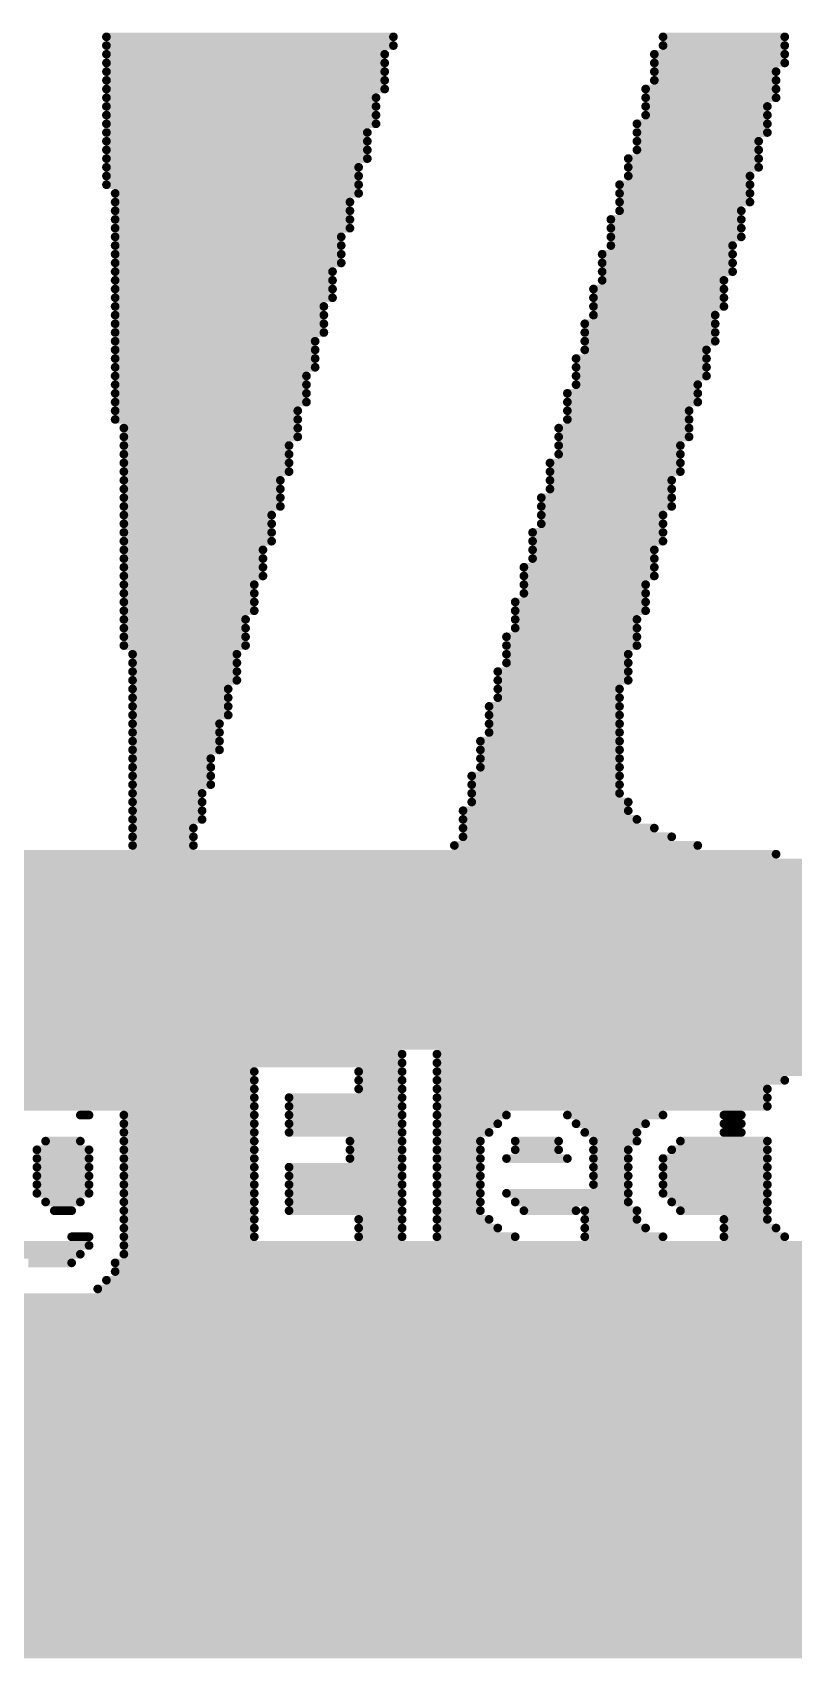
# Model space of a CAD drawing. Header units: millimetres. Extents: x 5 to 297, y 0 to 198.
# Drawn here: x 152.15 to 156.59, y 25.63 to 35.13 of the extents above; entities that cross this region are included whole.
import ezdxf

# ---------------------------------------------------------------- set-up
doc = ezdxf.new("R2010")
doc.units = ezdxf.units.MM
doc.layers.add('Mechanical16', color=56, linetype='Continuous')

msp = doc.modelspace()

# ---------------------------------------------------------------- linework, layer by layer
at = {"layer": 'Mechanical16', "const_width": 0.0508}
for points in [[(152.5778, 35.1028), (154.2542, 35.1028)], [(152.5778, 35.052), (154.2542, 35.052)], [(155.829, 35.1028), (156.5402, 35.1028)], [(155.829, 35.052), (156.5402, 35.052)], [(152.5778, 35.0012), (154.2034, 35.0012)], [(152.5778, 34.9504), (154.2034, 34.9504)], [(155.7782, 35.0012), (156.5402, 35.0012)], [(155.7782, 34.9504), (156.5402, 34.9504)], [(152.5778, 34.8996), (154.2034, 34.8996)], [(152.5778, 34.8488), (154.2034, 34.8488)], [(155.7782, 34.8996), (156.4894, 34.8996)], [(155.7782, 34.8488), (156.4894, 34.8488)], [(152.5778, 34.798), (154.2034, 34.798)], [(152.5778, 34.7472), (154.1526, 34.7472)], [(155.7274, 34.798), (156.4894, 34.798)], [(155.7274, 34.7472), (156.4894, 34.7472)], [(152.5778, 34.6964), (154.1526, 34.6964)], [(155.7274, 34.6964), (156.4386, 34.6964)], [(152.5778, 34.6456), (154.1526, 34.6456)], [(152.5778, 34.5948), (154.1526, 34.5948)], [(155.6766, 34.5948), (156.4386, 34.5948)], [(155.7274, 34.6456), (156.4386, 34.6456)], [(152.5778, 34.544), (154.1018, 34.544)], [(152.5778, 34.4932), (154.1018, 34.4932)], [(155.6766, 34.544), (156.4386, 34.544)], [(155.6766, 34.4932), (156.3878, 34.4932)], [(152.5778, 34.4424), (154.1018, 34.4424)], [(152.5778, 34.3916), (154.1018, 34.3916)], [(155.6258, 34.3916), (156.3878, 34.3916)], [(155.6766, 34.4424), (156.3878, 34.4424)], [(152.5778, 34.3408), (154.051, 34.3408)], [(152.5778, 34.29), (154.051, 34.29)], [(155.6258, 34.3408), (156.3878, 34.3408)], [(155.6258, 34.29), (156.337, 34.29)], [(152.5778, 34.2392), (154.051, 34.2392)], [(152.6286, 34.1884), (154.051, 34.1884)], [(155.575, 34.2392), (156.337, 34.2392)], [(155.575, 34.1884), (156.337, 34.1884)], [(152.6286, 34.1376), (154.0002, 34.1376)], [(152.6286, 34.0868), (154.0002, 34.0868)], [(155.575, 34.1376), (156.337, 34.1376)], [(155.575, 34.0868), (156.2862, 34.0868)], [(152.6286, 34.036), (154.0002, 34.036)], [(152.6286, 33.9852), (154.0002, 33.9852)], [(155.5242, 34.036), (156.2862, 34.036)], [(155.5242, 33.9852), (156.2862, 33.9852)], [(152.6286, 33.9344), (153.9494, 33.9344)], [(155.5242, 33.9344), (156.2862, 33.9344)], [(152.6286, 33.8836), (153.9494, 33.8836)], [(152.6286, 33.8328), (153.9494, 33.8328)], [(155.4734, 33.8328), (156.2354, 33.8328)], [(155.5242, 33.8836), (156.2354, 33.8836)], [(152.6286, 33.782), (153.9494, 33.782)], [(152.6286, 33.7312), (153.8986, 33.7312)], [(155.4734, 33.782), (156.2354, 33.782)], [(155.4734, 33.7312), (156.2354, 33.7312)], [(152.6286, 33.6804), (153.8986, 33.6804)], [(152.6286, 33.6296), (153.8986, 33.6296)], [(155.4226, 33.6296), (156.1846, 33.6296)], [(155.4734, 33.6804), (156.1846, 33.6804)], [(152.6286, 33.5788), (153.8986, 33.5788)], [(152.6286, 33.528), (153.8478, 33.528)], [(155.4226, 33.5788), (156.1846, 33.5788)], [(155.4226, 33.528), (156.1846, 33.528)], [(152.6286, 33.4772), (153.8478, 33.4772)], [(152.6286, 33.4264), (153.8478, 33.4264)], [(155.3718, 33.4264), (156.1338, 33.4264)], [(155.4226, 33.4772), (156.1338, 33.4772)], [(152.6286, 33.3756), (153.8478, 33.3756)], [(152.6286, 33.3248), (153.797, 33.3248)], [(155.3718, 33.3756), (156.1338, 33.3756)], [(155.3718, 33.3248), (156.1338, 33.3248)], [(152.6286, 33.274), (153.797, 33.274)], [(152.6286, 33.2232), (153.797, 33.2232)], [(155.321, 33.2232), (156.083, 33.2232)], [(155.3718, 33.274), (156.083, 33.274)], [(152.6286, 33.1724), (153.797, 33.1724)], [(155.321, 33.1724), (156.083, 33.1724)], [(152.6286, 33.1216), (153.7462, 33.1216)], [(152.6286, 33.0708), (153.7462, 33.0708)], [(155.321, 33.1216), (156.083, 33.1216)], [(155.321, 33.0708), (156.0322, 33.0708)], [(152.6286, 33.02), (153.7462, 33.02)], [(152.6286, 32.9692), (153.7462, 32.9692)], [(155.2702, 33.02), (156.0322, 33.02)], [(155.2702, 32.9692), (156.0322, 32.9692)], [(152.6286, 32.9184), (153.6954, 32.9184)], [(152.6286, 32.8676), (153.6954, 32.8676)], [(155.2702, 32.9184), (155.9814, 32.9184)], [(155.2702, 32.8676), (155.9814, 32.8676)], [(152.6794, 32.8168), (153.6954, 32.8168)], [(152.6794, 32.766), (153.6954, 32.766)], [(155.2194, 32.8168), (155.9814, 32.8168)], [(155.2194, 32.766), (155.9814, 32.766)], [(152.6794, 32.7152), (153.6446, 32.7152)], [(152.6794, 32.6644), (153.6446, 32.6644)], [(155.2194, 32.7152), (155.9306, 32.7152)], [(155.2194, 32.6644), (155.9306, 32.6644)], [(152.6794, 32.6136), (153.6446, 32.6136)], [(152.6794, 32.5628), (153.6446, 32.5628)], [(155.1686, 32.6136), (155.9306, 32.6136)], [(155.1686, 32.5628), (155.9306, 32.5628)], [(152.6794, 32.512), (153.5938, 32.512)], [(155.1686, 32.512), (155.8798, 32.512)], [(152.6794, 32.4612), (153.5938, 32.4612)], [(152.6794, 32.4104), (153.5938, 32.4104)], [(155.1178, 32.4104), (155.8798, 32.4104)], [(155.1686, 32.4612), (155.8798, 32.4612)], [(152.6794, 32.3596), (153.5938, 32.3596)], [(152.6794, 32.3088), (153.543, 32.3088)], [(155.1178, 32.3596), (155.8798, 32.3596)], [(155.1178, 32.3088), (155.829, 32.3088)], [(152.6794, 32.258), (153.543, 32.258)], [(152.6794, 32.2072), (153.543, 32.2072)], [(155.067, 32.2072), (155.829, 32.2072)], [(155.1178, 32.258), (155.829, 32.258)], [(152.6794, 32.1564), (153.543, 32.1564)], [(152.6794, 32.1056), (153.4922, 32.1056)], [(155.067, 32.1564), (155.829, 32.1564)], [(155.067, 32.1056), (155.7782, 32.1056)], [(152.6794, 32.0548), (153.4922, 32.0548)], [(152.6794, 32.004), (153.4922, 32.004)], [(155.0162, 32.004), (155.7782, 32.004)], [(155.067, 32.0548), (155.7782, 32.0548)], [(152.6794, 31.9532), (153.4922, 31.9532)], [(152.6794, 31.9024), (153.4414, 31.9024)], [(155.0162, 31.9532), (155.7782, 31.9532)], [(155.0162, 31.9024), (155.7274, 31.9024)], [(152.6794, 31.8516), (153.4414, 31.8516)], [(152.6794, 31.8008), (153.4414, 31.8008)], [(154.9654, 31.8008), (155.7274, 31.8008)], [(155.0162, 31.8516), (155.7274, 31.8516)], [(152.6794, 31.75), (153.4414, 31.75)], [(154.9654, 31.75), (155.7274, 31.75)], [(152.6794, 31.6992), (153.3906, 31.6992)], [(152.6794, 31.6484), (153.3906, 31.6484)], [(154.9654, 31.6992), (155.6766, 31.6992)], [(154.9654, 31.6484), (155.6766, 31.6484)], [(152.6794, 31.5976), (153.3906, 31.5976)], [(152.6794, 31.5468), (153.3906, 31.5468)], [(154.9146, 31.5976), (155.6766, 31.5976)], [(154.9146, 31.5468), (155.6766, 31.5468)], [(152.7302, 31.496), (153.3398, 31.496)], [(152.7302, 31.4452), (153.3398, 31.4452)], [(154.9146, 31.496), (155.6258, 31.496)], [(154.9146, 31.4452), (155.6258, 31.4452)], [(152.7302, 31.3944), (153.3398, 31.3944)], [(152.7302, 31.3436), (153.3398, 31.3436)], [(154.8638, 31.3944), (155.6258, 31.3944)], [(154.8638, 31.3436), (155.6258, 31.3436)], [(152.7302, 31.2928), (153.289, 31.2928)], [(152.7302, 31.242), (153.289, 31.242)], [(154.8638, 31.2928), (155.575, 31.2928)], [(154.8638, 31.242), (155.575, 31.242)], [(152.7302, 31.1912), (153.289, 31.1912)], [(152.7302, 31.1404), (153.289, 31.1404)], [(154.813, 31.1912), (155.575, 31.1912)], [(154.813, 31.1404), (155.575, 31.1404)], [(152.7302, 31.0896), (153.2382, 31.0896)], [(152.7302, 31.0388), (153.2382, 31.0388)], [(154.813, 31.0896), (155.575, 31.0896)], [(154.813, 31.0388), (155.575, 31.0388)], [(152.7302, 30.988), (153.2382, 30.988)], [(154.7622, 30.988), (155.575, 30.988)], [(152.7302, 30.9372), (153.2382, 30.9372)], [(152.7302, 30.8864), (153.1874, 30.8864)], [(154.7622, 30.9372), (155.575, 30.9372)], [(154.7622, 30.8864), (155.575, 30.8864)], [(152.7302, 30.8356), (153.1874, 30.8356)], [(152.7302, 30.7848), (153.1874, 30.7848)], [(154.7114, 30.7848), (155.575, 30.7848)], [(154.7622, 30.8356), (155.575, 30.8356)], [(152.7302, 30.734), (153.1874, 30.734)], [(152.7302, 30.6832), (153.1366, 30.6832)], [(154.7114, 30.734), (155.575, 30.734)], [(154.7114, 30.6832), (155.575, 30.6832)], [(152.7302, 30.6324), (153.1366, 30.6324)], [(152.7302, 30.5816), (153.1366, 30.5816)], [(154.6606, 30.5816), (155.6258, 30.5816)], [(154.7114, 30.6324), (155.6258, 30.6324)], [(152.7302, 30.5308), (153.1366, 30.5308)], [(152.7302, 30.48), (153.0858, 30.48)], [(154.6606, 30.5308), (155.6766, 30.5308)], [(154.6606, 30.48), (155.7782, 30.48)], [(152.7302, 30.4292), (153.0858, 30.4292)], [(152.7302, 30.3784), (153.0858, 30.3784)], [(154.6098, 30.3784), (156.0322, 30.3784)], [(154.6606, 30.4292), (155.8798, 30.4292)], [(145.161, 30.3276), (156.4894, 30.3276)], [(145.161, 30.2768), (161.3662, 30.2768)], [(145.161, 30.226), (175.133, 30.226)], [(145.161, 30.1752), (175.133, 30.1752)], [(145.161, 30.1244), (175.133, 30.1244)], [(145.161, 30.0736), (175.133, 30.0736)], [(145.161, 30.0228), (175.133, 30.0228)], [(145.161, 29.972), (175.133, 29.972)], [(145.161, 29.9212), (175.133, 29.9212)], [(145.161, 29.8704), (175.133, 29.8704)], [(145.161, 29.8196), (175.133, 29.8196)], [(145.161, 29.7688), (175.133, 29.7688)], [(145.161, 29.718), (175.133, 29.718)], [(145.161, 29.6672), (175.133, 29.6672)], [(145.161, 29.6164), (175.133, 29.6164)], [(145.161, 29.5656), (175.133, 29.5656)], [(145.161, 29.5148), (175.133, 29.5148)], [(145.161, 29.464), (175.133, 29.464)], [(145.161, 29.4132), (175.133, 29.4132)], [(145.161, 29.3624), (175.133, 29.3624)], [(145.161, 29.3116), (175.133, 29.3116)], [(145.161, 29.2608), (175.133, 29.2608)], [(145.161, 29.21), (175.133, 29.21)], [(149.8854, 29.1592), (154.305, 29.1592)], [(154.5082, 29.1592), (172.1358, 29.1592)], [(150.749, 29.1084), (154.305, 29.1084)], [(150.749, 29.0576), (153.4414, 29.0576)], [(154.051, 29.0576), (154.305, 29.0576)], [(154.5082, 29.1084), (159.5374, 29.1084)], [(154.5082, 29.0576), (159.5374, 29.0576)], [(149.8854, 28.956), (153.4414, 28.956)], [(150.749, 29.0068), (153.4414, 29.0068)], [(154.051, 29.0068), (154.305, 29.0068)], [(154.051, 28.956), (154.305, 28.956)], [(154.5082, 29.0068), (156.5402, 29.0068)], [(154.5082, 28.956), (156.4386, 28.956)], [(149.8854, 28.9052), (153.4414, 28.9052)], [(149.8854, 28.8544), (153.4414, 28.8544)], [(153.6446, 28.9052), (154.305, 28.9052)], [(153.6446, 28.8544), (154.305, 28.8544)], [(154.5082, 28.9052), (156.4386, 28.9052)], [(154.5082, 28.8544), (156.4386, 28.8544)], [(152.4254, 28.8036), (152.4762, 28.8036)], [(152.6794, 28.8036), (153.4414, 28.8036)], [(153.6446, 28.8036), (154.305, 28.8036)], [(154.5082, 28.8036), (154.9146, 28.8036)], [(155.2702, 28.8036), (155.829, 28.8036)], [(156.1846, 28.8036), (156.2862, 28.8036)], [(152.6794, 28.7528), (153.4414, 28.7528)], [(152.6794, 28.702), (153.4414, 28.702)], [(153.6446, 28.7528), (154.305, 28.7528)], [(153.6446, 28.702), (154.305, 28.702)], [(154.5082, 28.7528), (154.8638, 28.7528)], [(154.5082, 28.702), (154.813, 28.702)], [(155.321, 28.7528), (155.7274, 28.7528)], [(155.3718, 28.702), (155.6766, 28.702)], [(156.1846, 28.7528), (156.2862, 28.7528)], [(156.1846, 28.702), (156.2862, 28.702)], [(152.1714, 28.6004), (152.4762, 28.6004)], [(152.2222, 28.6512), (152.4254, 28.6512)], [(152.6794, 28.6512), (153.4414, 28.6512)], [(152.6794, 28.6004), (153.4414, 28.6004)], [(154.0002, 28.6512), (154.305, 28.6512)], [(154.0002, 28.6004), (154.305, 28.6004)], [(154.5082, 28.6512), (154.7622, 28.6512)], [(154.5082, 28.6004), (154.7622, 28.6004)], [(154.9654, 28.6512), (155.2194, 28.6512)], [(154.9654, 28.6004), (155.2194, 28.6004)], [(155.4226, 28.6512), (155.6766, 28.6512)], [(155.4226, 28.6004), (155.6258, 28.6004)], [(155.8798, 28.6004), (156.4386, 28.6004)], [(155.9306, 28.6512), (156.4386, 28.6512)], [(152.1714, 28.5496), (152.4762, 28.5496)], [(152.1714, 28.4988), (152.4762, 28.4988)], [(152.6794, 28.5496), (153.4414, 28.5496)], [(152.6794, 28.4988), (153.4414, 28.4988)], [(153.6446, 28.4988), (154.305, 28.4988)], [(154.0002, 28.5496), (154.305, 28.5496)], [(154.5082, 28.5496), (154.7622, 28.5496)], [(154.5082, 28.4988), (154.7622, 28.4988)], [(154.9146, 28.5496), (155.2702, 28.5496)], [(155.4226, 28.5496), (155.6258, 28.5496)], [(155.4226, 28.4988), (155.6258, 28.4988)], [(155.829, 28.5496), (156.4386, 28.5496)], [(155.829, 28.4988), (156.4386, 28.4988)], [(152.1714, 28.448), (152.4762, 28.448)], [(152.1714, 28.3972), (152.4762, 28.3972)], [(152.6794, 28.448), (153.4414, 28.448)], [(152.6794, 28.3972), (153.4414, 28.3972)], [(153.6446, 28.448), (154.305, 28.448)], [(153.6446, 28.3972), (154.305, 28.3972)], [(154.5082, 28.448), (154.7622, 28.448)], [(154.5082, 28.3972), (154.7622, 28.3972)], [(155.4226, 28.448), (155.6258, 28.448)], [(155.4226, 28.3972), (155.6258, 28.3972)], [(155.829, 28.448), (156.4386, 28.448)], [(155.829, 28.3972), (156.4386, 28.3972)], [(152.1714, 28.3464), (152.4762, 28.3464)], [(152.2222, 28.2956), (152.4254, 28.2956)], [(152.6794, 28.3464), (153.4414, 28.3464)], [(152.6794, 28.2956), (153.4414, 28.2956)], [(153.6446, 28.3464), (154.305, 28.3464)], [(153.6446, 28.2956), (154.305, 28.2956)], [(154.5082, 28.3464), (154.7622, 28.3464)], [(154.5082, 28.2956), (154.7622, 28.2956)], [(154.9146, 28.3464), (155.6258, 28.3464)], [(154.9654, 28.2956), (155.6258, 28.2956)], [(155.829, 28.3464), (156.4386, 28.3464)], [(155.8798, 28.2956), (156.4386, 28.2956)], [(152.273, 28.2448), (152.3746, 28.2448)], [(152.6794, 28.2448), (153.4414, 28.2448)], [(152.6794, 28.194), (153.4414, 28.194)], [(153.6446, 28.2448), (154.305, 28.2448)], [(154.051, 28.194), (154.305, 28.194)], [(154.5082, 28.2448), (154.7622, 28.2448)], [(154.5082, 28.194), (154.813, 28.194)], [(155.0162, 28.2448), (155.321, 28.2448)], [(155.3718, 28.2448), (155.6766, 28.2448)], [(155.3718, 28.194), (155.6766, 28.194)], [(155.9306, 28.2448), (156.4386, 28.2448)], [(156.1846, 28.194), (156.4386, 28.194)], [(152.6794, 28.1432), (153.4414, 28.1432)], [(154.051, 28.1432), (154.305, 28.1432)], [(154.5082, 28.1432), (154.8638, 28.1432)], [(155.3718, 28.1432), (155.7274, 28.1432)], [(156.1846, 28.1432), (156.4894, 28.1432)], [(145.161, 28.0416), (152.4762, 28.0416)], [(152.3746, 28.0924), (152.4762, 28.0924)], [(152.6794, 28.0924), (153.4414, 28.0924)], [(152.6794, 28.0416), (165.5826, 28.0416)], [(154.051, 28.0924), (154.305, 28.0924)], [(154.5082, 28.0924), (154.9654, 28.0924)], [(155.3718, 28.0924), (155.829, 28.0924)], [(156.1846, 28.0924), (156.5402, 28.0924)], [(145.161, 27.9908), (152.4254, 27.9908)], [(152.1206, 27.94), (152.3746, 27.94)], [(152.6286, 27.94), (165.1762, 27.94)], [(152.6794, 27.9908), (165.5826, 27.9908)], [(152.5778, 27.8384), (165.1762, 27.8384)], [(152.6286, 27.8892), (165.1762, 27.8892)], [(145.161, 27.7368), (175.133, 27.7368)], [(152.527, 27.7876), (165.227, 27.7876)], [(145.161, 27.686), (175.133, 27.686)], [(145.161, 27.6352), (175.133, 27.6352)], [(145.161, 27.5844), (175.133, 27.5844)], [(145.161, 27.5336), (175.133, 27.5336)], [(145.161, 27.4828), (175.133, 27.4828)], [(145.161, 27.432), (175.133, 27.432)], [(145.161, 27.3812), (175.133, 27.3812)], [(145.161, 27.3304), (175.133, 27.3304)], [(145.161, 27.2796), (175.133, 27.2796)], [(145.161, 27.2288), (175.133, 27.2288)], [(145.161, 27.178), (175.133, 27.178)], [(145.161, 27.1272), (175.133, 27.1272)], [(145.161, 27.0764), (175.133, 27.0764)], [(145.161, 27.0256), (175.0822, 27.0256)], [(145.161, 26.9748), (175.0822, 26.9748)], [(145.161, 26.924), (175.0822, 26.924)], [(145.161, 26.8732), (175.0314, 26.8732)], [(145.161, 26.8224), (175.0314, 26.8224)], [(145.161, 26.7716), (175.0314, 26.7716)], [(145.161, 26.7208), (174.9806, 26.7208)], [(145.161, 26.67), (174.9806, 26.67)], [(145.161, 26.6192), (174.9298, 26.6192)], [(145.161, 26.5684), (174.9298, 26.5684)], [(145.161, 26.5176), (174.879, 26.5176)], [(145.161, 26.4668), (174.8282, 26.4668)], [(145.161, 26.416), (174.8282, 26.416)], [(145.161, 26.3652), (174.7774, 26.3652)], [(145.161, 26.3144), (174.7266, 26.3144)], [(145.161, 26.2636), (174.6758, 26.2636)], [(145.161, 26.2128), (174.625, 26.2128)], [(145.161, 26.162), (174.5742, 26.162)], [(145.161, 26.1112), (174.5234, 26.1112)], [(145.161, 26.0604), (174.4726, 26.0604)], [(145.161, 26.0096), (174.4218, 26.0096)], [(145.161, 25.9588), (174.371, 25.9588)], [(145.161, 25.908), (174.3202, 25.908)], [(145.161, 25.8572), (174.2186, 25.8572)], [(145.161, 25.8064), (174.1678, 25.8064)], [(145.161, 25.7556), (174.0662, 25.7556)], [(145.161, 25.7048), (173.9646, 25.7048)], [(145.161, 25.654), (173.863, 25.654)]]:
    msp.add_lwpolyline(points, dxfattribs=at)
at = {"layer": 'Mechanical16', "const_width": 0.0254}
for points in [[(152.5651, 35.1028, 1), (152.5905, 35.1028, 1)], [(152.5651, 35.052, 1), (152.5905, 35.052, 1)], [(154.2415, 35.1028, 1), (154.2669, 35.1028, 1)], [(154.2415, 35.052, 1), (154.2669, 35.052, 1)], [(155.8163, 35.1028, 1), (155.8417, 35.1028, 1)], [(155.8163, 35.052, 1), (155.8417, 35.052, 1)], [(156.5275, 35.1028, 1), (156.5529, 35.1028, 1)], [(156.5275, 35.052, 1), (156.5529, 35.052, 1)], [(152.5651, 35.0012, 1), (152.5905, 35.0012, 1)], [(152.5651, 34.9504, 1), (152.5905, 34.9504, 1)], [(154.1907, 35.0012, 1), (154.2161, 35.0012, 1)], [(154.1907, 34.9504, 1), (154.2161, 34.9504, 1)], [(155.7655, 35.0012, 1), (155.7909, 35.0012, 1)], [(155.7655, 34.9504, 1), (155.7909, 34.9504, 1)], [(156.5275, 35.0012, 1), (156.5529, 35.0012, 1)], [(156.5275, 34.9504, 1), (156.5529, 34.9504, 1)], [(152.5651, 34.8996, 1), (152.5905, 34.8996, 1)], [(152.5651, 34.8488, 1), (152.5905, 34.8488, 1)], [(154.1907, 34.8996, 1), (154.2161, 34.8996, 1)], [(154.1907, 34.8488, 1), (154.2161, 34.8488, 1)], [(155.7655, 34.8996, 1), (155.7909, 34.8996, 1)], [(155.7655, 34.8488, 1), (155.7909, 34.8488, 1)], [(156.4767, 34.8996, 1), (156.5021, 34.8996, 1)], [(156.4767, 34.8488, 1), (156.5021, 34.8488, 1)], [(152.5651, 34.798, 1), (152.5905, 34.798, 1)], [(152.5651, 34.7472, 1), (152.5905, 34.7472, 1)], [(154.1399, 34.7472, 1), (154.1653, 34.7472, 1)], [(154.1907, 34.798, 1), (154.2161, 34.798, 1)], [(155.7147, 34.798, 1), (155.7401, 34.798, 1)], [(155.7147, 34.7472, 1), (155.7401, 34.7472, 1)], [(156.4767, 34.798, 1), (156.5021, 34.798, 1)], [(156.4767, 34.7472, 1), (156.5021, 34.7472, 1)], [(152.5651, 34.6964, 1), (152.5905, 34.6964, 1)], [(154.1399, 34.6964, 1), (154.1653, 34.6964, 1)], [(155.7147, 34.6964, 1), (155.7401, 34.6964, 1)], [(156.4259, 34.6964, 1), (156.4513, 34.6964, 1)], [(152.5651, 34.6456, 1), (152.5905, 34.6456, 1)], [(152.5651, 34.5948, 1), (152.5905, 34.5948, 1)], [(154.1399, 34.6456, 1), (154.1653, 34.6456, 1)], [(154.1399, 34.5948, 1), (154.1653, 34.5948, 1)], [(155.6639, 34.5948, 1), (155.6893, 34.5948, 1)], [(155.7147, 34.6456, 1), (155.7401, 34.6456, 1)], [(156.4259, 34.6456, 1), (156.4513, 34.6456, 1)], [(156.4259, 34.5948, 1), (156.4513, 34.5948, 1)], [(152.5651, 34.544, 1), (152.5905, 34.544, 1)], [(152.5651, 34.4932, 1), (152.5905, 34.4932, 1)], [(154.0891, 34.544, 1), (154.1145, 34.544, 1)], [(154.0891, 34.4932, 1), (154.1145, 34.4932, 1)], [(155.6639, 34.544, 1), (155.6893, 34.544, 1)], [(155.6639, 34.4932, 1), (155.6893, 34.4932, 1)], [(156.3751, 34.4932, 1), (156.4005, 34.4932, 1)], [(156.4259, 34.544, 1), (156.4513, 34.544, 1)], [(152.5651, 34.4424, 1), (152.5905, 34.4424, 1)], [(152.5651, 34.3916, 1), (152.5905, 34.3916, 1)], [(154.0891, 34.4424, 1), (154.1145, 34.4424, 1)], [(154.0891, 34.3916, 1), (154.1145, 34.3916, 1)], [(155.6131, 34.3916, 1), (155.6385, 34.3916, 1)], [(155.6639, 34.4424, 1), (155.6893, 34.4424, 1)], [(156.3751, 34.4424, 1), (156.4005, 34.4424, 1)], [(156.3751, 34.3916, 1), (156.4005, 34.3916, 1)], [(152.5651, 34.3408, 1), (152.5905, 34.3408, 1)], [(152.5651, 34.29, 1), (152.5905, 34.29, 1)], [(154.0383, 34.3408, 1), (154.0637, 34.3408, 1)], [(154.0383, 34.29, 1), (154.0637, 34.29, 1)], [(155.6131, 34.3408, 1), (155.6385, 34.3408, 1)], [(155.6131, 34.29, 1), (155.6385, 34.29, 1)], [(156.3243, 34.29, 1), (156.3497, 34.29, 1)], [(156.3751, 34.3408, 1), (156.4005, 34.3408, 1)], [(152.5651, 34.2392, 1), (152.5905, 34.2392, 1)], [(152.6159, 34.1884, 1), (152.6413, 34.1884, 1)], [(154.0383, 34.2392, 1), (154.0637, 34.2392, 1)], [(154.0383, 34.1884, 1), (154.0637, 34.1884, 1)], [(155.5623, 34.2392, 1), (155.5877, 34.2392, 1)], [(155.5623, 34.1884, 1), (155.5877, 34.1884, 1)], [(156.3243, 34.2392, 1), (156.3497, 34.2392, 1)], [(156.3243, 34.1884, 1), (156.3497, 34.1884, 1)], [(152.6159, 34.1376, 1), (152.6413, 34.1376, 1)], [(152.6159, 34.0868, 1), (152.6413, 34.0868, 1)], [(153.9875, 34.1376, 1), (154.0129, 34.1376, 1)], [(153.9875, 34.0868, 1), (154.0129, 34.0868, 1)], [(155.5623, 34.1376, 1), (155.5877, 34.1376, 1)], [(155.5623, 34.0868, 1), (155.5877, 34.0868, 1)], [(156.2735, 34.0868, 1), (156.2989, 34.0868, 1)], [(156.3243, 34.1376, 1), (156.3497, 34.1376, 1)], [(152.6159, 34.036, 1), (152.6413, 34.036, 1)], [(152.6159, 33.9852, 1), (152.6413, 33.9852, 1)], [(153.9875, 34.036, 1), (154.0129, 34.036, 1)], [(153.9875, 33.9852, 1), (154.0129, 33.9852, 1)], [(155.5115, 34.036, 1), (155.5369, 34.036, 1)], [(155.5115, 33.9852, 1), (155.5369, 33.9852, 1)], [(156.2735, 34.036, 1), (156.2989, 34.036, 1)], [(156.2735, 33.9852, 1), (156.2989, 33.9852, 1)], [(152.6159, 33.9344, 1), (152.6413, 33.9344, 1)], [(153.9367, 33.9344, 1), (153.9621, 33.9344, 1)], [(155.5115, 33.9344, 1), (155.5369, 33.9344, 1)], [(156.2735, 33.9344, 1), (156.2989, 33.9344, 1)], [(152.6159, 33.8836, 1), (152.6413, 33.8836, 1)], [(152.6159, 33.8328, 1), (152.6413, 33.8328, 1)], [(153.9367, 33.8836, 1), (153.9621, 33.8836, 1)], [(153.9367, 33.8328, 1), (153.9621, 33.8328, 1)], [(155.4607, 33.8328, 1), (155.4861, 33.8328, 1)], [(155.5115, 33.8836, 1), (155.5369, 33.8836, 1)], [(156.2227, 33.8836, 1), (156.2481, 33.8836, 1)], [(156.2227, 33.8328, 1), (156.2481, 33.8328, 1)], [(152.6159, 33.782, 1), (152.6413, 33.782, 1)], [(152.6159, 33.7312, 1), (152.6413, 33.7312, 1)], [(153.8859, 33.7312, 1), (153.9113, 33.7312, 1)], [(153.9367, 33.782, 1), (153.9621, 33.782, 1)], [(155.4607, 33.782, 1), (155.4861, 33.782, 1)], [(155.4607, 33.7312, 1), (155.4861, 33.7312, 1)], [(156.2227, 33.782, 1), (156.2481, 33.782, 1)], [(156.2227, 33.7312, 1), (156.2481, 33.7312, 1)], [(152.6159, 33.6804, 1), (152.6413, 33.6804, 1)], [(152.6159, 33.6296, 1), (152.6413, 33.6296, 1)], [(153.8859, 33.6804, 1), (153.9113, 33.6804, 1)], [(153.8859, 33.6296, 1), (153.9113, 33.6296, 1)], [(155.4099, 33.6296, 1), (155.4353, 33.6296, 1)], [(155.4607, 33.6804, 1), (155.4861, 33.6804, 1)], [(156.1719, 33.6804, 1), (156.1973, 33.6804, 1)], [(156.1719, 33.6296, 1), (156.1973, 33.6296, 1)], [(152.6159, 33.5788, 1), (152.6413, 33.5788, 1)], [(152.6159, 33.528, 1), (152.6413, 33.528, 1)], [(153.8351, 33.528, 1), (153.8605, 33.528, 1)], [(153.8859, 33.5788, 1), (153.9113, 33.5788, 1)], [(155.4099, 33.5788, 1), (155.4353, 33.5788, 1)], [(155.4099, 33.528, 1), (155.4353, 33.528, 1)], [(156.1719, 33.5788, 1), (156.1973, 33.5788, 1)], [(156.1719, 33.528, 1), (156.1973, 33.528, 1)], [(152.6159, 33.4772, 1), (152.6413, 33.4772, 1)], [(152.6159, 33.4264, 1), (152.6413, 33.4264, 1)], [(153.8351, 33.4772, 1), (153.8605, 33.4772, 1)], [(153.8351, 33.4264, 1), (153.8605, 33.4264, 1)], [(155.3591, 33.4264, 1), (155.3845, 33.4264, 1)], [(155.4099, 33.4772, 1), (155.4353, 33.4772, 1)], [(156.1211, 33.4772, 1), (156.1465, 33.4772, 1)], [(156.1211, 33.4264, 1), (156.1465, 33.4264, 1)], [(152.6159, 33.3756, 1), (152.6413, 33.3756, 1)], [(152.6159, 33.3248, 1), (152.6413, 33.3248, 1)], [(153.7843, 33.3248, 1), (153.8097, 33.3248, 1)], [(153.8351, 33.3756, 1), (153.8605, 33.3756, 1)], [(155.3591, 33.3756, 1), (155.3845, 33.3756, 1)], [(155.3591, 33.3248, 1), (155.3845, 33.3248, 1)], [(156.1211, 33.3756, 1), (156.1465, 33.3756, 1)], [(156.1211, 33.3248, 1), (156.1465, 33.3248, 1)], [(152.6159, 33.274, 1), (152.6413, 33.274, 1)], [(152.6159, 33.2232, 1), (152.6413, 33.2232, 1)], [(153.7843, 33.274, 1), (153.8097, 33.274, 1)], [(153.7843, 33.2232, 1), (153.8097, 33.2232, 1)], [(155.3083, 33.2232, 1), (155.3337, 33.2232, 1)], [(155.3591, 33.274, 1), (155.3845, 33.274, 1)], [(156.0703, 33.274, 1), (156.0957, 33.274, 1)], [(156.0703, 33.2232, 1), (156.0957, 33.2232, 1)], [(152.6159, 33.1724, 1), (152.6413, 33.1724, 1)], [(153.7843, 33.1724, 1), (153.8097, 33.1724, 1)], [(155.3083, 33.1724, 1), (155.3337, 33.1724, 1)], [(156.0703, 33.1724, 1), (156.0957, 33.1724, 1)], [(152.6159, 33.1216, 1), (152.6413, 33.1216, 1)], [(152.6159, 33.0708, 1), (152.6413, 33.0708, 1)], [(153.7335, 33.1216, 1), (153.7589, 33.1216, 1)], [(153.7335, 33.0708, 1), (153.7589, 33.0708, 1)], [(155.3083, 33.1216, 1), (155.3337, 33.1216, 1)], [(155.3083, 33.0708, 1), (155.3337, 33.0708, 1)], [(156.0195, 33.0708, 1), (156.0449, 33.0708, 1)], [(156.0703, 33.1216, 1), (156.0957, 33.1216, 1)], [(152.6159, 33.02, 1), (152.6413, 33.02, 1)], [(152.6159, 32.9692, 1), (152.6413, 32.9692, 1)], [(153.7335, 33.02, 1), (153.7589, 33.02, 1)], [(153.7335, 32.9692, 1), (153.7589, 32.9692, 1)], [(155.2575, 33.02, 1), (155.2829, 33.02, 1)], [(155.2575, 32.9692, 1), (155.2829, 32.9692, 1)], [(156.0195, 33.02, 1), (156.0449, 33.02, 1)], [(156.0195, 32.9692, 1), (156.0449, 32.9692, 1)], [(152.6159, 32.9184, 1), (152.6413, 32.9184, 1)], [(152.6159, 32.8676, 1), (152.6413, 32.8676, 1)], [(153.6827, 32.9184, 1), (153.7081, 32.9184, 1)], [(153.6827, 32.8676, 1), (153.7081, 32.8676, 1)], [(155.2575, 32.9184, 1), (155.2829, 32.9184, 1)], [(155.2575, 32.8676, 1), (155.2829, 32.8676, 1)], [(155.9687, 32.9184, 1), (155.9941, 32.9184, 1)], [(155.9687, 32.8676, 1), (155.9941, 32.8676, 1)], [(152.6667, 32.8168, 1), (152.6921, 32.8168, 1)], [(152.6667, 32.766, 1), (152.6921, 32.766, 1)], [(153.6827, 32.8168, 1), (153.7081, 32.8168, 1)], [(153.6827, 32.766, 1), (153.7081, 32.766, 1)], [(155.2067, 32.8168, 1), (155.2321, 32.8168, 1)], [(155.2067, 32.766, 1), (155.2321, 32.766, 1)], [(155.9687, 32.8168, 1), (155.9941, 32.8168, 1)], [(155.9687, 32.766, 1), (155.9941, 32.766, 1)], [(152.6667, 32.7152, 1), (152.6921, 32.7152, 1)], [(152.6667, 32.6644, 1), (152.6921, 32.6644, 1)], [(153.6319, 32.7152, 1), (153.6573, 32.7152, 1)], [(153.6319, 32.6644, 1), (153.6573, 32.6644, 1)], [(155.2067, 32.7152, 1), (155.2321, 32.7152, 1)], [(155.2067, 32.6644, 1), (155.2321, 32.6644, 1)], [(155.9179, 32.7152, 1), (155.9433, 32.7152, 1)], [(155.9179, 32.6644, 1), (155.9433, 32.6644, 1)], [(152.6667, 32.6136, 1), (152.6921, 32.6136, 1)], [(152.6667, 32.5628, 1), (152.6921, 32.5628, 1)], [(153.6319, 32.6136, 1), (153.6573, 32.6136, 1)], [(153.6319, 32.5628, 1), (153.6573, 32.5628, 1)], [(155.1559, 32.6136, 1), (155.1813, 32.6136, 1)], [(155.1559, 32.5628, 1), (155.1813, 32.5628, 1)], [(155.9179, 32.6136, 1), (155.9433, 32.6136, 1)], [(155.9179, 32.5628, 1), (155.9433, 32.5628, 1)], [(152.6667, 32.512, 1), (152.6921, 32.512, 1)], [(153.5811, 32.512, 1), (153.6065, 32.512, 1)], [(155.1559, 32.512, 1), (155.1813, 32.512, 1)], [(155.8671, 32.512, 1), (155.8925, 32.512, 1)], [(152.6667, 32.4612, 1), (152.6921, 32.4612, 1)], [(152.6667, 32.4104, 1), (152.6921, 32.4104, 1)], [(153.5811, 32.4612, 1), (153.6065, 32.4612, 1)], [(153.5811, 32.4104, 1), (153.6065, 32.4104, 1)], [(155.1051, 32.4104, 1), (155.1305, 32.4104, 1)], [(155.1559, 32.4612, 1), (155.1813, 32.4612, 1)], [(155.8671, 32.4612, 1), (155.8925, 32.4612, 1)], [(155.8671, 32.4104, 1), (155.8925, 32.4104, 1)], [(152.6667, 32.3596, 1), (152.6921, 32.3596, 1)], [(152.6667, 32.3088, 1), (152.6921, 32.3088, 1)], [(153.5303, 32.3088, 1), (153.5557, 32.3088, 1)], [(153.5811, 32.3596, 1), (153.6065, 32.3596, 1)], [(155.1051, 32.3596, 1), (155.1305, 32.3596, 1)], [(155.1051, 32.3088, 1), (155.1305, 32.3088, 1)], [(155.8163, 32.3088, 1), (155.8417, 32.3088, 1)], [(155.8671, 32.3596, 1), (155.8925, 32.3596, 1)], [(152.6667, 32.258, 1), (152.6921, 32.258, 1)], [(152.6667, 32.2072, 1), (152.6921, 32.2072, 1)], [(153.5303, 32.258, 1), (153.5557, 32.258, 1)], [(153.5303, 32.2072, 1), (153.5557, 32.2072, 1)], [(155.0543, 32.2072, 1), (155.0797, 32.2072, 1)], [(155.1051, 32.258, 1), (155.1305, 32.258, 1)], [(155.8163, 32.258, 1), (155.8417, 32.258, 1)], [(155.8163, 32.2072, 1), (155.8417, 32.2072, 1)], [(152.6667, 32.1564, 1), (152.6921, 32.1564, 1)], [(152.6667, 32.1056, 1), (152.6921, 32.1056, 1)], [(153.4795, 32.1056, 1), (153.5049, 32.1056, 1)], [(153.5303, 32.1564, 1), (153.5557, 32.1564, 1)], [(155.0543, 32.1564, 1), (155.0797, 32.1564, 1)], [(155.0543, 32.1056, 1), (155.0797, 32.1056, 1)], [(155.7655, 32.1056, 1), (155.7909, 32.1056, 1)], [(155.8163, 32.1564, 1), (155.8417, 32.1564, 1)], [(152.6667, 32.0548, 1), (152.6921, 32.0548, 1)], [(152.6667, 32.004, 1), (152.6921, 32.004, 1)], [(153.4795, 32.0548, 1), (153.5049, 32.0548, 1)], [(153.4795, 32.004, 1), (153.5049, 32.004, 1)], [(155.0035, 32.004, 1), (155.0289, 32.004, 1)], [(155.0543, 32.0548, 1), (155.0797, 32.0548, 1)], [(155.7655, 32.0548, 1), (155.7909, 32.0548, 1)], [(155.7655, 32.004, 1), (155.7909, 32.004, 1)], [(152.6667, 31.9532, 1), (152.6921, 31.9532, 1)], [(152.6667, 31.9024, 1), (152.6921, 31.9024, 1)], [(153.4287, 31.9024, 1), (153.4541, 31.9024, 1)], [(153.4795, 31.9532, 1), (153.5049, 31.9532, 1)], [(155.0035, 31.9532, 1), (155.0289, 31.9532, 1)], [(155.0035, 31.9024, 1), (155.0289, 31.9024, 1)], [(155.7147, 31.9024, 1), (155.7401, 31.9024, 1)], [(155.7655, 31.9532, 1), (155.7909, 31.9532, 1)], [(152.6667, 31.8516, 1), (152.6921, 31.8516, 1)], [(152.6667, 31.8008, 1), (152.6921, 31.8008, 1)], [(153.4287, 31.8516, 1), (153.4541, 31.8516, 1)], [(153.4287, 31.8008, 1), (153.4541, 31.8008, 1)], [(154.9527, 31.8008, 1), (154.9781, 31.8008, 1)], [(155.0035, 31.8516, 1), (155.0289, 31.8516, 1)], [(155.7147, 31.8516, 1), (155.7401, 31.8516, 1)], [(155.7147, 31.8008, 1), (155.7401, 31.8008, 1)], [(152.6667, 31.75, 1), (152.6921, 31.75, 1)], [(153.4287, 31.75, 1), (153.4541, 31.75, 1)], [(154.9527, 31.75, 1), (154.9781, 31.75, 1)], [(155.7147, 31.75, 1), (155.7401, 31.75, 1)], [(152.6667, 31.6992, 1), (152.6921, 31.6992, 1)], [(152.6667, 31.6484, 1), (152.6921, 31.6484, 1)], [(153.3779, 31.6992, 1), (153.4033, 31.6992, 1)], [(153.3779, 31.6484, 1), (153.4033, 31.6484, 1)], [(154.9527, 31.6992, 1), (154.9781, 31.6992, 1)], [(154.9527, 31.6484, 1), (154.9781, 31.6484, 1)], [(155.6639, 31.6992, 1), (155.6893, 31.6992, 1)], [(155.6639, 31.6484, 1), (155.6893, 31.6484, 1)], [(152.6667, 31.5976, 1), (152.6921, 31.5976, 1)], [(152.6667, 31.5468, 1), (152.6921, 31.5468, 1)], [(153.3779, 31.5976, 1), (153.4033, 31.5976, 1)], [(153.3779, 31.5468, 1), (153.4033, 31.5468, 1)], [(154.9019, 31.5976, 1), (154.9273, 31.5976, 1)], [(154.9019, 31.5468, 1), (154.9273, 31.5468, 1)], [(155.6639, 31.5976, 1), (155.6893, 31.5976, 1)], [(155.6639, 31.5468, 1), (155.6893, 31.5468, 1)], [(152.7175, 31.496, 1), (152.7429, 31.496, 1)], [(152.7175, 31.4452, 1), (152.7429, 31.4452, 1)], [(153.3271, 31.496, 1), (153.3525, 31.496, 1)], [(153.3271, 31.4452, 1), (153.3525, 31.4452, 1)], [(154.9019, 31.496, 1), (154.9273, 31.496, 1)], [(154.9019, 31.4452, 1), (154.9273, 31.4452, 1)], [(155.6131, 31.496, 1), (155.6385, 31.496, 1)], [(155.6131, 31.4452, 1), (155.6385, 31.4452, 1)], [(152.7175, 31.3944, 1), (152.7429, 31.3944, 1)], [(152.7175, 31.3436, 1), (152.7429, 31.3436, 1)], [(153.3271, 31.3944, 1), (153.3525, 31.3944, 1)], [(153.3271, 31.3436, 1), (153.3525, 31.3436, 1)], [(154.8511, 31.3944, 1), (154.8765, 31.3944, 1)], [(154.8511, 31.3436, 1), (154.8765, 31.3436, 1)], [(155.6131, 31.3944, 1), (155.6385, 31.3944, 1)], [(155.6131, 31.3436, 1), (155.6385, 31.3436, 1)], [(152.7175, 31.2928, 1), (152.7429, 31.2928, 1)], [(152.7175, 31.242, 1), (152.7429, 31.242, 1)], [(153.2763, 31.2928, 1), (153.3017, 31.2928, 1)], [(153.2763, 31.242, 1), (153.3017, 31.242, 1)], [(154.8511, 31.2928, 1), (154.8765, 31.2928, 1)], [(154.8511, 31.242, 1), (154.8765, 31.242, 1)], [(155.5623, 31.2928, 1), (155.5877, 31.2928, 1)], [(155.5623, 31.242, 1), (155.5877, 31.242, 1)], [(152.7175, 31.1912, 1), (152.7429, 31.1912, 1)], [(152.7175, 31.1404, 1), (152.7429, 31.1404, 1)], [(153.2763, 31.1912, 1), (153.3017, 31.1912, 1)], [(153.2763, 31.1404, 1), (153.3017, 31.1404, 1)], [(154.8003, 31.1912, 1), (154.8257, 31.1912, 1)], [(154.8003, 31.1404, 1), (154.8257, 31.1404, 1)], [(155.5623, 31.1912, 1), (155.5877, 31.1912, 1)], [(155.5623, 31.1404, 1), (155.5877, 31.1404, 1)], [(152.7175, 31.0896, 1), (152.7429, 31.0896, 1)], [(152.7175, 31.0388, 1), (152.7429, 31.0388, 1)], [(153.2255, 31.0896, 1), (153.2509, 31.0896, 1)], [(153.2255, 31.0388, 1), (153.2509, 31.0388, 1)], [(154.8003, 31.0896, 1), (154.8257, 31.0896, 1)], [(154.8003, 31.0388, 1), (154.8257, 31.0388, 1)], [(155.5623, 31.0896, 1), (155.5877, 31.0896, 1)], [(155.5623, 31.0388, 1), (155.5877, 31.0388, 1)], [(152.7175, 30.988, 1), (152.7429, 30.988, 1)], [(153.2255, 30.988, 1), (153.2509, 30.988, 1)], [(154.7495, 30.988, 1), (154.7749, 30.988, 1)], [(155.5623, 30.988, 1), (155.5877, 30.988, 1)], [(152.7175, 30.9372, 1), (152.7429, 30.9372, 1)], [(152.7175, 30.8864, 1), (152.7429, 30.8864, 1)], [(153.1747, 30.8864, 1), (153.2001, 30.8864, 1)], [(153.2255, 30.9372, 1), (153.2509, 30.9372, 1)], [(154.7495, 30.9372, 1), (154.7749, 30.9372, 1)], [(154.7495, 30.8864, 1), (154.7749, 30.8864, 1)], [(155.5623, 30.9372, 1), (155.5877, 30.9372, 1)], [(155.5623, 30.8864, 1), (155.5877, 30.8864, 1)], [(152.7175, 30.8356, 1), (152.7429, 30.8356, 1)], [(152.7175, 30.7848, 1), (152.7429, 30.7848, 1)], [(153.1747, 30.8356, 1), (153.2001, 30.8356, 1)], [(153.1747, 30.7848, 1), (153.2001, 30.7848, 1)], [(154.6987, 30.7848, 1), (154.7241, 30.7848, 1)], [(154.7495, 30.8356, 1), (154.7749, 30.8356, 1)], [(155.5623, 30.8356, 1), (155.5877, 30.8356, 1)], [(155.5623, 30.7848, 1), (155.5877, 30.7848, 1)], [(152.7175, 30.734, 1), (152.7429, 30.734, 1)], [(152.7175, 30.6832, 1), (152.7429, 30.6832, 1)], [(153.1239, 30.6832, 1), (153.1493, 30.6832, 1)], [(153.1747, 30.734, 1), (153.2001, 30.734, 1)], [(154.6987, 30.734, 1), (154.7241, 30.734, 1)], [(154.6987, 30.6832, 1), (154.7241, 30.6832, 1)], [(155.5623, 30.734, 1), (155.5877, 30.734, 1)], [(155.5623, 30.6832, 1), (155.5877, 30.6832, 1)], [(152.7175, 30.6324, 1), (152.7429, 30.6324, 1)], [(152.7175, 30.5816, 1), (152.7429, 30.5816, 1)], [(153.1239, 30.6324, 1), (153.1493, 30.6324, 1)], [(153.1239, 30.5816, 1), (153.1493, 30.5816, 1)], [(154.6479, 30.5816, 1), (154.6733, 30.5816, 1)], [(154.6987, 30.6324, 1), (154.7241, 30.6324, 1)], [(155.6131, 30.6324, 1), (155.6385, 30.6324, 1)], [(155.6131, 30.5816, 1), (155.6385, 30.5816, 1)], [(152.7175, 30.5308, 1), (152.7429, 30.5308, 1)], [(152.7175, 30.48, 1), (152.7429, 30.48, 1)], [(153.0731, 30.48, 1), (153.0985, 30.48, 1)], [(153.1239, 30.5308, 1), (153.1493, 30.5308, 1)], [(154.6479, 30.5308, 1), (154.6733, 30.5308, 1)], [(154.6479, 30.48, 1), (154.6733, 30.48, 1)], [(155.6639, 30.5308, 1), (155.6893, 30.5308, 1)], [(155.7655, 30.48, 1), (155.7909, 30.48, 1)], [(152.7175, 30.4292, 1), (152.7429, 30.4292, 1)], [(152.7175, 30.3784, 1), (152.7429, 30.3784, 1)], [(153.0731, 30.4292, 1), (153.0985, 30.4292, 1)], [(153.0731, 30.3784, 1), (153.0985, 30.3784, 1)], [(154.5971, 30.3784, 1), (154.6225, 30.3784, 1)], [(154.6479, 30.4292, 1), (154.6733, 30.4292, 1)], [(155.8671, 30.4292, 1), (155.8925, 30.4292, 1)], [(156.0195, 30.3784, 1), (156.0449, 30.3784, 1)], [(156.4767, 30.3276, 1), (156.5021, 30.3276, 1)], [(154.2923, 29.1592, 1), (154.3177, 29.1592, 1)], [(154.4955, 29.1592, 1), (154.5209, 29.1592, 1)], [(153.4287, 29.0576, 1), (153.4541, 29.0576, 1)], [(154.0383, 29.0576, 1), (154.0637, 29.0576, 1)], [(154.2923, 29.1084, 1), (154.3177, 29.1084, 1)], [(154.2923, 29.0576, 1), (154.3177, 29.0576, 1)], [(154.4955, 29.1084, 1), (154.5209, 29.1084, 1)], [(154.4955, 29.0576, 1), (154.5209, 29.0576, 1)], [(153.4287, 29.0068, 1), (153.4541, 29.0068, 1)], [(153.4287, 28.956, 1), (153.4541, 28.956, 1)], [(154.0383, 29.0068, 1), (154.0637, 29.0068, 1)], [(154.0383, 28.956, 1), (154.0637, 28.956, 1)], [(154.2923, 29.0068, 1), (154.3177, 29.0068, 1)], [(154.2923, 28.956, 1), (154.3177, 28.956, 1)], [(154.4955, 29.0068, 1), (154.5209, 29.0068, 1)], [(154.4955, 28.956, 1), (154.5209, 28.956, 1)], [(156.4259, 28.956, 1), (156.4513, 28.956, 1)], [(156.5275, 29.0068, 1), (156.5529, 29.0068, 1)], [(153.4287, 28.9052, 1), (153.4541, 28.9052, 1)], [(153.4287, 28.8544, 1), (153.4541, 28.8544, 1)], [(153.6319, 28.9052, 1), (153.6573, 28.9052, 1)], [(153.6319, 28.8544, 1), (153.6573, 28.8544, 1)], [(154.2923, 28.9052, 1), (154.3177, 28.9052, 1)], [(154.2923, 28.8544, 1), (154.3177, 28.8544, 1)], [(154.4955, 28.9052, 1), (154.5209, 28.9052, 1)], [(154.4955, 28.8544, 1), (154.5209, 28.8544, 1)], [(156.4259, 28.9052, 1), (156.4513, 28.9052, 1)], [(156.4259, 28.8544, 1), (156.4513, 28.8544, 1)], [(152.4127, 28.8036, 1), (152.4381, 28.8036, 1)], [(152.4635, 28.8036, 1), (152.4889, 28.8036, 1)], [(152.6667, 28.8036, 1), (152.6921, 28.8036, 1)], [(153.4287, 28.8036, 1), (153.4541, 28.8036, 1)], [(153.6319, 28.8036, 1), (153.6573, 28.8036, 1)], [(154.2923, 28.8036, 1), (154.3177, 28.8036, 1)], [(154.4955, 28.8036, 1), (154.5209, 28.8036, 1)], [(154.9019, 28.8036, 1), (154.9273, 28.8036, 1)], [(155.2575, 28.8036, 1), (155.2829, 28.8036, 1)], [(155.8163, 28.8036, 1), (155.8417, 28.8036, 1)], [(156.1719, 28.8036, 1), (156.1973, 28.8036, 1)], [(156.2735, 28.8036, 1), (156.2989, 28.8036, 1)], [(152.6667, 28.7528, 1), (152.6921, 28.7528, 1)], [(152.6667, 28.702, 1), (152.6921, 28.702, 1)], [(153.4287, 28.7528, 1), (153.4541, 28.7528, 1)], [(153.4287, 28.702, 1), (153.4541, 28.702, 1)], [(153.6319, 28.7528, 1), (153.6573, 28.7528, 1)], [(153.6319, 28.702, 1), (153.6573, 28.702, 1)], [(154.2923, 28.7528, 1), (154.3177, 28.7528, 1)], [(154.2923, 28.702, 1), (154.3177, 28.702, 1)], [(154.4955, 28.7528, 1), (154.5209, 28.7528, 1)], [(154.4955, 28.702, 1), (154.5209, 28.702, 1)], [(154.8003, 28.702, 1), (154.8257, 28.702, 1)], [(154.8511, 28.7528, 1), (154.8765, 28.7528, 1)], [(155.3083, 28.7528, 1), (155.3337, 28.7528, 1)], [(155.3591, 28.702, 1), (155.3845, 28.702, 1)], [(155.6639, 28.702, 1), (155.6893, 28.702, 1)], [(155.7147, 28.7528, 1), (155.7401, 28.7528, 1)], [(156.1719, 28.7528, 1), (156.1973, 28.7528, 1)], [(156.1719, 28.702, 1), (156.1973, 28.702, 1)], [(156.2735, 28.7528, 1), (156.2989, 28.7528, 1)], [(156.2735, 28.702, 1), (156.2989, 28.702, 1)], [(152.1587, 28.6004, 1), (152.1841, 28.6004, 1)], [(152.2095, 28.6512, 1), (152.2349, 28.6512, 1)], [(152.4127, 28.6512, 1), (152.4381, 28.6512, 1)], [(152.4635, 28.6004, 1), (152.4889, 28.6004, 1)], [(152.6667, 28.6512, 1), (152.6921, 28.6512, 1)], [(152.6667, 28.6004, 1), (152.6921, 28.6004, 1)], [(153.4287, 28.6512, 1), (153.4541, 28.6512, 1)], [(153.4287, 28.6004, 1), (153.4541, 28.6004, 1)], [(153.9875, 28.6512, 1), (154.0129, 28.6512, 1)], [(153.9875, 28.6004, 1), (154.0129, 28.6004, 1)], [(154.2923, 28.6512, 1), (154.3177, 28.6512, 1)], [(154.2923, 28.6004, 1), (154.3177, 28.6004, 1)], [(154.4955, 28.6512, 1), (154.5209, 28.6512, 1)], [(154.4955, 28.6004, 1), (154.5209, 28.6004, 1)], [(154.7495, 28.6512, 1), (154.7749, 28.6512, 1)], [(154.7495, 28.6004, 1), (154.7749, 28.6004, 1)], [(154.9527, 28.6512, 1), (154.9781, 28.6512, 1)], [(154.9527, 28.6004, 1), (154.9781, 28.6004, 1)], [(155.2067, 28.6512, 1), (155.2321, 28.6512, 1)], [(155.2067, 28.6004, 1), (155.2321, 28.6004, 1)], [(155.4099, 28.6512, 1), (155.4353, 28.6512, 1)], [(155.4099, 28.6004, 1), (155.4353, 28.6004, 1)], [(155.6131, 28.6004, 1), (155.6385, 28.6004, 1)], [(155.6639, 28.6512, 1), (155.6893, 28.6512, 1)], [(155.8671, 28.6004, 1), (155.8925, 28.6004, 1)], [(155.9179, 28.6512, 1), (155.9433, 28.6512, 1)], [(156.4259, 28.6512, 1), (156.4513, 28.6512, 1)], [(156.4259, 28.6004, 1), (156.4513, 28.6004, 1)], [(152.1587, 28.5496, 1), (152.1841, 28.5496, 1)], [(152.1587, 28.4988, 1), (152.1841, 28.4988, 1)], [(152.4635, 28.5496, 1), (152.4889, 28.5496, 1)], [(152.4635, 28.4988, 1), (152.4889, 28.4988, 1)], [(152.6667, 28.5496, 1), (152.6921, 28.5496, 1)], [(152.6667, 28.4988, 1), (152.6921, 28.4988, 1)], [(153.4287, 28.5496, 1), (153.4541, 28.5496, 1)], [(153.4287, 28.4988, 1), (153.4541, 28.4988, 1)], [(153.6319, 28.4988, 1), (153.6573, 28.4988, 1)], [(153.9875, 28.5496, 1), (154.0129, 28.5496, 1)], [(154.2923, 28.5496, 1), (154.3177, 28.5496, 1)], [(154.2923, 28.4988, 1), (154.3177, 28.4988, 1)], [(154.4955, 28.5496, 1), (154.5209, 28.5496, 1)], [(154.4955, 28.4988, 1), (154.5209, 28.4988, 1)], [(154.7495, 28.5496, 1), (154.7749, 28.5496, 1)], [(154.7495, 28.4988, 1), (154.7749, 28.4988, 1)], [(154.9019, 28.5496, 1), (154.9273, 28.5496, 1)], [(155.2575, 28.5496, 1), (155.2829, 28.5496, 1)], [(155.4099, 28.5496, 1), (155.4353, 28.5496, 1)], [(155.4099, 28.4988, 1), (155.4353, 28.4988, 1)], [(155.6131, 28.5496, 1), (155.6385, 28.5496, 1)], [(155.6131, 28.4988, 1), (155.6385, 28.4988, 1)], [(155.8163, 28.5496, 1), (155.8417, 28.5496, 1)], [(155.8163, 28.4988, 1), (155.8417, 28.4988, 1)], [(156.4259, 28.5496, 1), (156.4513, 28.5496, 1)], [(156.4259, 28.4988, 1), (156.4513, 28.4988, 1)], [(152.1587, 28.448, 1), (152.1841, 28.448, 1)], [(152.1587, 28.3972, 1), (152.1841, 28.3972, 1)], [(152.4635, 28.448, 1), (152.4889, 28.448, 1)], [(152.4635, 28.3972, 1), (152.4889, 28.3972, 1)], [(152.6667, 28.448, 1), (152.6921, 28.448, 1)], [(152.6667, 28.3972, 1), (152.6921, 28.3972, 1)], [(153.4287, 28.448, 1), (153.4541, 28.448, 1)], [(153.4287, 28.3972, 1), (153.4541, 28.3972, 1)], [(153.6319, 28.448, 1), (153.6573, 28.448, 1)], [(153.6319, 28.3972, 1), (153.6573, 28.3972, 1)], [(154.2923, 28.448, 1), (154.3177, 28.448, 1)], [(154.2923, 28.3972, 1), (154.3177, 28.3972, 1)], [(154.4955, 28.448, 1), (154.5209, 28.448, 1)], [(154.4955, 28.3972, 1), (154.5209, 28.3972, 1)], [(154.7495, 28.448, 1), (154.7749, 28.448, 1)], [(154.7495, 28.3972, 1), (154.7749, 28.3972, 1)], [(155.4099, 28.448, 1), (155.4353, 28.448, 1)], [(155.4099, 28.3972, 1), (155.4353, 28.3972, 1)], [(155.6131, 28.448, 1), (155.6385, 28.448, 1)], [(155.6131, 28.3972, 1), (155.6385, 28.3972, 1)], [(155.8163, 28.448, 1), (155.8417, 28.448, 1)], [(155.8163, 28.3972, 1), (155.8417, 28.3972, 1)], [(156.4259, 28.448, 1), (156.4513, 28.448, 1)], [(156.4259, 28.3972, 1), (156.4513, 28.3972, 1)], [(152.1587, 28.3464, 1), (152.1841, 28.3464, 1)], [(152.2095, 28.2956, 1), (152.2349, 28.2956, 1)], [(152.4127, 28.2956, 1), (152.4381, 28.2956, 1)], [(152.4635, 28.3464, 1), (152.4889, 28.3464, 1)], [(152.6667, 28.3464, 1), (152.6921, 28.3464, 1)], [(152.6667, 28.2956, 1), (152.6921, 28.2956, 1)], [(153.4287, 28.3464, 1), (153.4541, 28.3464, 1)], [(153.4287, 28.2956, 1), (153.4541, 28.2956, 1)], [(153.6319, 28.3464, 1), (153.6573, 28.3464, 1)], [(153.6319, 28.2956, 1), (153.6573, 28.2956, 1)], [(154.2923, 28.3464, 1), (154.3177, 28.3464, 1)], [(154.2923, 28.2956, 1), (154.3177, 28.2956, 1)], [(154.4955, 28.3464, 1), (154.5209, 28.3464, 1)], [(154.4955, 28.2956, 1), (154.5209, 28.2956, 1)], [(154.7495, 28.3464, 1), (154.7749, 28.3464, 1)], [(154.7495, 28.2956, 1), (154.7749, 28.2956, 1)], [(154.9019, 28.3464, 1), (154.9273, 28.3464, 1)], [(154.9527, 28.2956, 1), (154.9781, 28.2956, 1)], [(155.6131, 28.3464, 1), (155.6385, 28.3464, 1)], [(155.6131, 28.2956, 1), (155.6385, 28.2956, 1)], [(155.8163, 28.3464, 1), (155.8417, 28.3464, 1)], [(155.8671, 28.2956, 1), (155.8925, 28.2956, 1)], [(156.4259, 28.3464, 1), (156.4513, 28.3464, 1)], [(156.4259, 28.2956, 1), (156.4513, 28.2956, 1)], [(152.2603, 28.2448, 1), (152.2857, 28.2448, 1)], [(152.3619, 28.2448, 1), (152.3873, 28.2448, 1)], [(152.6667, 28.2448, 1), (152.6921, 28.2448, 1)], [(152.6667, 28.194, 1), (152.6921, 28.194, 1)], [(153.4287, 28.2448, 1), (153.4541, 28.2448, 1)], [(153.4287, 28.194, 1), (153.4541, 28.194, 1)], [(153.6319, 28.2448, 1), (153.6573, 28.2448, 1)], [(154.0383, 28.194, 1), (154.0637, 28.194, 1)], [(154.2923, 28.2448, 1), (154.3177, 28.2448, 1)], [(154.2923, 28.194, 1), (154.3177, 28.194, 1)], [(154.4955, 28.2448, 1), (154.5209, 28.2448, 1)], [(154.4955, 28.194, 1), (154.5209, 28.194, 1)], [(154.7495, 28.2448, 1), (154.7749, 28.2448, 1)], [(154.8003, 28.194, 1), (154.8257, 28.194, 1)], [(155.0035, 28.2448, 1), (155.0289, 28.2448, 1)], [(155.3083, 28.2448, 1), (155.3337, 28.2448, 1)], [(155.3591, 28.2448, 1), (155.3845, 28.2448, 1)], [(155.3591, 28.194, 1), (155.3845, 28.194, 1)], [(155.6639, 28.2448, 1), (155.6893, 28.2448, 1)], [(155.6639, 28.194, 1), (155.6893, 28.194, 1)], [(155.9179, 28.2448, 1), (155.9433, 28.2448, 1)], [(156.1719, 28.194, 1), (156.1973, 28.194, 1)], [(156.4259, 28.2448, 1), (156.4513, 28.2448, 1)], [(156.4259, 28.194, 1), (156.4513, 28.194, 1)], [(152.6667, 28.1432, 1), (152.6921, 28.1432, 1)], [(153.4287, 28.1432, 1), (153.4541, 28.1432, 1)], [(154.0383, 28.1432, 1), (154.0637, 28.1432, 1)], [(154.2923, 28.1432, 1), (154.3177, 28.1432, 1)], [(154.4955, 28.1432, 1), (154.5209, 28.1432, 1)], [(154.8511, 28.1432, 1), (154.8765, 28.1432, 1)], [(155.3591, 28.1432, 1), (155.3845, 28.1432, 1)], [(155.7147, 28.1432, 1), (155.7401, 28.1432, 1)], [(156.1719, 28.1432, 1), (156.1973, 28.1432, 1)], [(156.4767, 28.1432, 1), (156.5021, 28.1432, 1)], [(152.3619, 28.0924, 1), (152.3873, 28.0924, 1)], [(152.4635, 28.0924, 1), (152.4889, 28.0924, 1)], [(152.4635, 28.0416, 1), (152.4889, 28.0416, 1)], [(152.6667, 28.0924, 1), (152.6921, 28.0924, 1)], [(152.6667, 28.0416, 1), (152.6921, 28.0416, 1)], [(153.4287, 28.0924, 1), (153.4541, 28.0924, 1)], [(154.0383, 28.0924, 1), (154.0637, 28.0924, 1)], [(154.2923, 28.0924, 1), (154.3177, 28.0924, 1)], [(154.4955, 28.0924, 1), (154.5209, 28.0924, 1)], [(154.9527, 28.0924, 1), (154.9781, 28.0924, 1)], [(155.3591, 28.0924, 1), (155.3845, 28.0924, 1)], [(155.8163, 28.0924, 1), (155.8417, 28.0924, 1)], [(156.1719, 28.0924, 1), (156.1973, 28.0924, 1)], [(156.5275, 28.0924, 1), (156.5529, 28.0924, 1)], [(152.3619, 27.94, 1), (152.3873, 27.94, 1)], [(152.4127, 27.9908, 1), (152.4381, 27.9908, 1)], [(152.6159, 27.94, 1), (152.6413, 27.94, 1)], [(152.6667, 27.9908, 1), (152.6921, 27.9908, 1)], [(152.5651, 27.8384, 1), (152.5905, 27.8384, 1)], [(152.6159, 27.8892, 1), (152.6413, 27.8892, 1)], [(152.5143, 27.7876, 1), (152.5397, 27.7876, 1)]]:
    msp.add_lwpolyline(points, format="xyb", close=True, dxfattribs=at)

doc.saveas('drawing.dxf')
